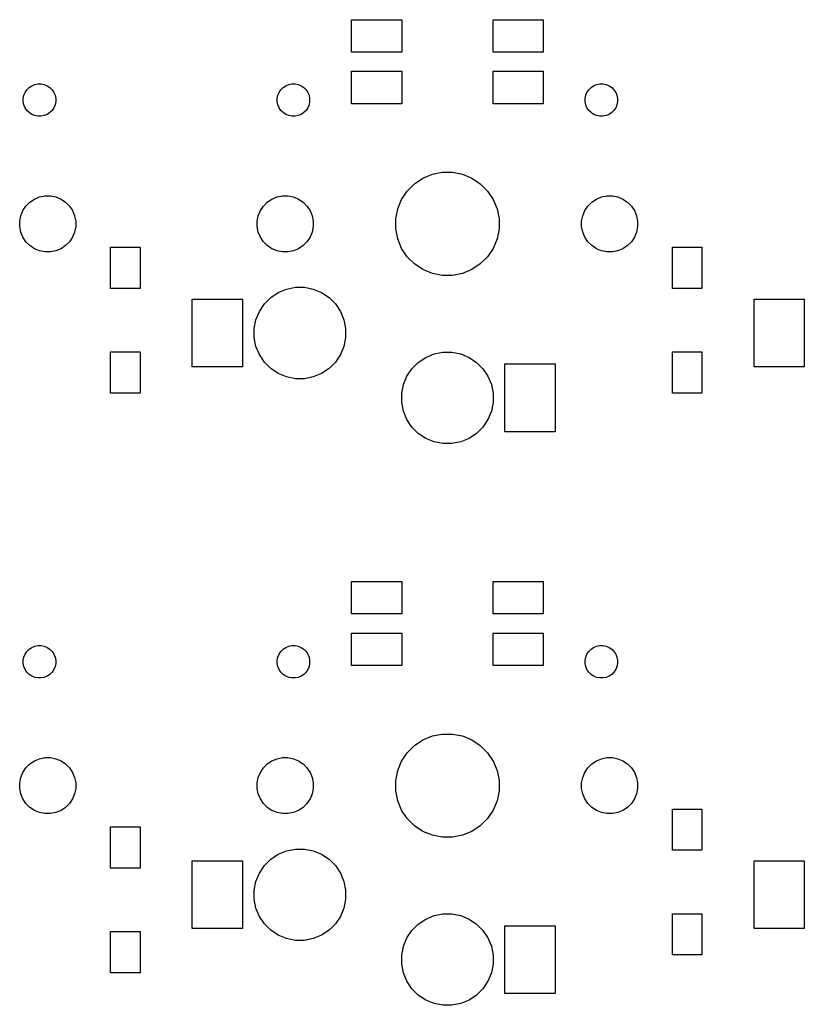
# Model space of a CAD drawing. Extents: x 33 to 239, y -108 to -27.
# Drawn here: x 160.9 to 187.5, y -106.9 to -73.47 of the extents above; entities that cross this region are included whole.
import ezdxf

# ---------------------------------------------------------------- set-up
doc = ezdxf.new("R2010")
doc.units = 0
doc.layers.add('BLACK', color=7, linetype='CONTINUOUS')

msp = doc.modelspace()

# ---------------------------------------------------------------- linework, layer by layer
at = {"layer": 'BLACK', "linetype": 'CONTINUOUS'}
for p, q in [((172.15, -74.575), (172.15, -73.475)), ((172.15, -73.475), (173.85, -73.475)), ((173.85, -73.475), (173.85, -74.575)), ((176.95, -74.575), (176.95, -73.475)), ((176.95, -73.475), (178.65, -73.475)), ((178.65, -73.475), (178.65, -74.575)), ((173.85, -74.575), (172.15, -74.575)), ((178.65, -74.575), (176.95, -74.575)), ((172.15, -76.325), (172.15, -75.225)), ((172.15, -75.225), (173.85, -75.225)), ((173.85, -75.225), (173.85, -76.325)), ((176.95, -76.325), (176.95, -75.225)), ((176.95, -75.225), (178.65, -75.225)), ((178.65, -75.225), (178.65, -76.325)), ((161.083, -75.9395), (161.143, -75.8494)), ((161.143, -75.8494), (161.219, -75.7728)), ((161.219, -75.7728), (161.309, -75.7126)), ((161.309, -75.7126), (161.41, -75.6711)), ((161.41, -75.6711), (161.516, -75.65)), ((161.516, -75.65), (161.624, -75.65)), ((161.624, -75.65), (161.73, -75.6711)), ((161.73, -75.6711), (161.831, -75.7126)), ((161.831, -75.7126), (161.921, -75.7728)), ((161.921, -75.7728), (161.997, -75.8494)), ((161.997, -75.8494), (162.057, -75.9395)), ((169.693, -75.9395), (169.753, -75.8494)), ((169.753, -75.8494), (169.829, -75.7728)), ((169.829, -75.7728), (169.919, -75.7126)), ((169.919, -75.7126), (170.02, -75.6711)), ((170.02, -75.6711), (170.126, -75.65)), ((170.126, -75.65), (170.234, -75.65)), ((170.234, -75.65), (170.34, -75.6711)), ((170.34, -75.6711), (170.441, -75.7126)), ((170.441, -75.7126), (170.531, -75.7728)), ((170.531, -75.7728), (170.607, -75.8494)), ((170.607, -75.8494), (170.667, -75.9395)), ((180.133, -75.9395), (180.193, -75.8494)), ((180.193, -75.8494), (180.269, -75.7728)), ((180.269, -75.7728), (180.359, -75.7126)), ((180.359, -75.7126), (180.46, -75.6711)), ((180.46, -75.6711), (180.566, -75.65)), ((180.566, -75.65), (180.674, -75.65)), ((180.674, -75.65), (180.78, -75.6711)), ((180.78, -75.6711), (180.881, -75.7126)), ((180.881, -75.7126), (180.971, -75.7728)), ((180.971, -75.7728), (181.047, -75.8494)), ((181.047, -75.8494), (181.107, -75.9395)), ((161.02, -76.1458), (161.041, -76.0396)), ((161.02, -76.2542), (161.02, -76.1458)), ((161.041, -76.0396), (161.083, -75.9395)), ((162.057, -75.9395), (162.099, -76.0396)), ((162.099, -76.0396), (162.12, -76.1458)), ((162.12, -76.1458), (162.12, -76.2542)), ((169.63, -76.1458), (169.651, -76.0396)), ((169.63, -76.2542), (169.63, -76.1458)), ((169.651, -76.0396), (169.693, -75.9395)), ((170.667, -75.9395), (170.709, -76.0396)), ((170.709, -76.0396), (170.73, -76.1458)), ((170.73, -76.1458), (170.73, -76.2542)), ((180.07, -76.1458), (180.091, -76.0396)), ((180.07, -76.2542), (180.07, -76.1458)), ((180.091, -76.0396), (180.133, -75.9395)), ((181.107, -75.9395), (181.149, -76.0396)), ((181.149, -76.0396), (181.17, -76.1458)), ((181.17, -76.1458), (181.17, -76.2542)), ((161.041, -76.3604), (161.02, -76.2542)), ((161.083, -76.4605), (161.041, -76.3604)), ((161.143, -76.5506), (161.083, -76.4605)), ((162.057, -76.4605), (161.997, -76.5506)), ((162.099, -76.3604), (162.057, -76.4605)), ((162.12, -76.2542), (162.099, -76.3604)), ((169.651, -76.3604), (169.63, -76.2542)), ((169.693, -76.4605), (169.651, -76.3604)), ((169.753, -76.5506), (169.693, -76.4605)), ((170.667, -76.4605), (170.607, -76.5506)), ((170.709, -76.3604), (170.667, -76.4605)), ((170.73, -76.2542), (170.709, -76.3604)), ((173.85, -76.325), (172.15, -76.325)), ((178.65, -76.325), (176.95, -76.325)), ((180.091, -76.3604), (180.07, -76.2542)), ((180.133, -76.4605), (180.091, -76.3604)), ((180.193, -76.5506), (180.133, -76.4605)), ((181.107, -76.4605), (181.047, -76.5506)), ((181.149, -76.3604), (181.107, -76.4605)), ((181.17, -76.2542), (181.149, -76.3604)), ((161.219, -76.6272), (161.143, -76.5506)), ((161.309, -76.6874), (161.219, -76.6272)), ((161.41, -76.7289), (161.309, -76.6874)), ((161.516, -76.75), (161.41, -76.7289)), ((161.624, -76.75), (161.516, -76.75)), ((161.73, -76.7289), (161.624, -76.75)), ((161.831, -76.6874), (161.73, -76.7289)), ((161.921, -76.6272), (161.831, -76.6874)), ((161.997, -76.5506), (161.921, -76.6272)), ((169.829, -76.6272), (169.753, -76.5506)), ((169.919, -76.6874), (169.829, -76.6272)), ((170.02, -76.7289), (169.919, -76.6874)), ((170.126, -76.75), (170.02, -76.7289)), ((170.234, -76.75), (170.126, -76.75)), ((170.34, -76.7289), (170.234, -76.75)), ((170.441, -76.6874), (170.34, -76.7289)), ((170.531, -76.6272), (170.441, -76.6874)), ((170.607, -76.5506), (170.531, -76.6272)), ((180.269, -76.6272), (180.193, -76.5506)), ((180.359, -76.6874), (180.269, -76.6272)), ((180.46, -76.7289), (180.359, -76.6874)), ((180.566, -76.75), (180.46, -76.7289)), ((180.674, -76.75), (180.566, -76.75)), ((180.78, -76.7289), (180.674, -76.75)), ((180.881, -76.6874), (180.78, -76.7289)), ((180.971, -76.6272), (180.881, -76.6874)), ((181.047, -76.5506), (180.971, -76.6272)), ((174.284, -79.0407), (174.571, -78.8492)), ((174.571, -78.8492), (174.89, -78.7173)), ((174.89, -78.7173), (175.228, -78.65)), ((175.228, -78.65), (175.572, -78.65)), ((175.572, -78.65), (175.91, -78.7173)), ((175.91, -78.7173), (176.229, -78.8492)), ((176.229, -78.8492), (176.516, -79.0407)), ((174.041, -79.2844), (174.284, -79.0407)), ((176.516, -79.0407), (176.759, -79.2844)), ((161.4, -79.5581), (161.573, -79.4865)), ((161.573, -79.4865), (161.756, -79.45)), ((161.756, -79.45), (161.944, -79.45)), ((161.944, -79.45), (162.127, -79.4865)), ((162.127, -79.4865), (162.3, -79.5581)), ((169.45, -79.5581), (169.623, -79.4865)), ((169.623, -79.4865), (169.806, -79.45)), ((169.806, -79.45), (169.994, -79.45)), ((169.994, -79.45), (170.177, -79.4865)), ((170.177, -79.4865), (170.35, -79.5581)), ((173.849, -79.5711), (174.041, -79.2844)), ((176.759, -79.2844), (176.951, -79.5711)), ((180.45, -79.5581), (180.623, -79.4865)), ((180.623, -79.4865), (180.806, -79.45)), ((180.806, -79.45), (180.994, -79.45)), ((180.994, -79.45), (181.177, -79.4865)), ((181.177, -79.4865), (181.35, -79.5581)), ((161.008, -79.95), (161.112, -79.7944)), ((161.112, -79.7944), (161.244, -79.6621)), ((161.244, -79.6621), (161.4, -79.5581)), ((162.3, -79.5581), (162.456, -79.6621)), ((162.456, -79.6621), (162.588, -79.7944)), ((162.588, -79.7944), (162.692, -79.95)), ((169.058, -79.95), (169.162, -79.7944)), ((169.162, -79.7944), (169.294, -79.6621)), ((169.294, -79.6621), (169.45, -79.5581)), ((170.35, -79.5581), (170.506, -79.6621)), ((170.506, -79.6621), (170.638, -79.7944)), ((170.638, -79.7944), (170.742, -79.95)), ((173.717, -79.8895), (173.849, -79.5711)), ((176.951, -79.5711), (177.083, -79.8895)), ((180.058, -79.95), (180.162, -79.7944)), ((180.162, -79.7944), (180.294, -79.6621)), ((180.294, -79.6621), (180.45, -79.5581)), ((181.35, -79.5581), (181.506, -79.6621)), ((181.506, -79.6621), (181.638, -79.7944)), ((181.638, -79.7944), (181.742, -79.95)), ((160.9, -80.3064), (160.937, -80.1229)), ((160.937, -80.1229), (161.008, -79.95)), ((162.692, -79.95), (162.763, -80.1229)), ((162.763, -80.1229), (162.8, -80.3064)), ((168.95, -80.3064), (168.987, -80.1229)), ((168.987, -80.1229), (169.058, -79.95)), ((170.742, -79.95), (170.813, -80.1229)), ((170.813, -80.1229), (170.85, -80.3064)), ((173.65, -80.2276), (173.717, -79.8895)), ((177.083, -79.8895), (177.15, -80.2276)), ((179.95, -80.3064), (179.987, -80.1229)), ((179.987, -80.1229), (180.058, -79.95)), ((181.742, -79.95), (181.813, -80.1229)), ((181.813, -80.1229), (181.85, -80.3064)), ((160.9, -80.4936), (160.9, -80.3064)), ((160.937, -80.6771), (160.9, -80.4936)), ((162.8, -80.4936), (162.763, -80.6771)), ((162.8, -80.3064), (162.8, -80.4936)), ((168.95, -80.4936), (168.95, -80.3064)), ((168.987, -80.6771), (168.95, -80.4936)), ((170.85, -80.4936), (170.813, -80.6771)), ((170.85, -80.3064), (170.85, -80.4936)), ((173.65, -80.5724), (173.65, -80.2276)), ((177.15, -80.2276), (177.15, -80.5724)), ((179.95, -80.4936), (179.95, -80.3064)), ((179.987, -80.6771), (179.95, -80.4936)), ((181.85, -80.4936), (181.813, -80.6771)), ((181.85, -80.3064), (181.85, -80.4936)), ((161.008, -80.85), (160.937, -80.6771)), ((161.112, -81.0056), (161.008, -80.85)), ((162.692, -80.85), (162.588, -81.0056)), ((162.763, -80.6771), (162.692, -80.85)), ((169.058, -80.85), (168.987, -80.6771)), ((169.162, -81.0056), (169.058, -80.85)), ((170.742, -80.85), (170.638, -81.0056)), ((170.813, -80.6771), (170.742, -80.85)), ((173.717, -80.9105), (173.65, -80.5724)), ((177.15, -80.5724), (177.083, -80.9105)), ((180.058, -80.85), (179.987, -80.6771)), ((180.162, -81.0056), (180.058, -80.85)), ((181.742, -80.85), (181.638, -81.0056)), ((181.813, -80.6771), (181.742, -80.85)), ((161.244, -81.1379), (161.112, -81.0056)), ((161.4, -81.2419), (161.244, -81.1379)), ((162.456, -81.1379), (162.3, -81.2419)), ((162.588, -81.0056), (162.456, -81.1379)), ((163.981, -82.5937), (163.981, -81.1937)), ((163.981, -81.1937), (164.981, -81.1937)), ((164.981, -81.1937), (164.981, -82.5937)), ((169.294, -81.1379), (169.162, -81.0056)), ((169.45, -81.2419), (169.294, -81.1379)), ((170.506, -81.1379), (170.35, -81.2419)), ((170.638, -81.0056), (170.506, -81.1379)), ((173.849, -81.2289), (173.717, -80.9105)), ((177.083, -80.9105), (176.951, -81.2289)), ((180.294, -81.1379), (180.162, -81.0056)), ((180.45, -81.2419), (180.294, -81.1379)), ((181.506, -81.1379), (181.35, -81.2419)), ((181.638, -81.0056), (181.506, -81.1379)), ((183.031, -82.5937), (183.031, -81.1937)), ((183.031, -81.1937), (184.031, -81.1937)), ((184.031, -81.1937), (184.031, -82.5937)), ((161.573, -81.3135), (161.4, -81.2419)), ((161.756, -81.35), (161.573, -81.3135)), ((161.944, -81.35), (161.756, -81.35)), ((162.127, -81.3135), (161.944, -81.35)), ((162.3, -81.2419), (162.127, -81.3135)), ((169.623, -81.3135), (169.45, -81.2419)), ((169.806, -81.35), (169.623, -81.3135)), ((169.994, -81.35), (169.806, -81.35)), ((170.177, -81.3135), (169.994, -81.35)), ((170.35, -81.2419), (170.177, -81.3135)), ((174.041, -81.5156), (173.849, -81.2289)), ((174.284, -81.7593), (174.041, -81.5156)), ((176.759, -81.5156), (176.516, -81.7593)), ((176.951, -81.2289), (176.759, -81.5156)), ((180.623, -81.3135), (180.45, -81.2419)), ((180.806, -81.35), (180.623, -81.3135)), ((180.994, -81.35), (180.806, -81.35)), ((181.177, -81.3135), (180.994, -81.35)), ((181.35, -81.2419), (181.177, -81.3135)), ((174.571, -81.9508), (174.284, -81.7593)), ((176.516, -81.7593), (176.229, -81.9508)), ((174.89, -82.0827), (174.571, -81.9508)), ((175.228, -82.15), (174.89, -82.0827)), ((175.572, -82.15), (175.228, -82.15)), ((175.91, -82.0827), (175.572, -82.15)), ((176.229, -81.9508), (175.91, -82.0827)), ((169.948, -82.6096), (170.247, -82.55)), ((170.247, -82.55), (170.553, -82.55)), ((170.553, -82.55), (170.852, -82.6096)), ((164.981, -82.5937), (163.981, -82.5937)), ((169.412, -82.896), (169.666, -82.7264)), ((169.666, -82.7264), (169.948, -82.6096)), ((170.852, -82.6096), (171.134, -82.7264)), ((171.134, -82.7264), (171.388, -82.896)), ((184.031, -82.5937), (183.031, -82.5937)), ((166.75, -85.25), (166.75, -82.95)), ((166.75, -82.95), (168.45, -82.95)), ((168.45, -82.95), (168.45, -85.25)), ((169.026, -83.3658), (169.196, -83.1119)), ((169.196, -83.1119), (169.412, -82.896)), ((171.388, -82.896), (171.604, -83.1119)), ((171.604, -83.1119), (171.774, -83.3658)), ((185.8, -85.25), (185.8, -82.95)), ((185.8, -82.95), (187.5, -82.95)), ((187.5, -82.95), (187.5, -85.25)), ((168.91, -83.6479), (169.026, -83.3658)), ((171.774, -83.3658), (171.89, -83.6479)), ((168.85, -83.9473), (168.91, -83.6479)), ((171.89, -83.6479), (171.95, -83.9473)), ((168.85, -84.2527), (168.85, -83.9473)), ((171.95, -83.9473), (171.95, -84.2527)), ((168.91, -84.5521), (168.85, -84.2527)), ((169.026, -84.8342), (168.91, -84.5521)), ((171.89, -84.5521), (171.774, -84.8342)), ((171.95, -84.2527), (171.89, -84.5521)), ((163.981, -86.1437), (163.981, -84.7437)), ((163.981, -84.7437), (164.981, -84.7437)), ((164.981, -84.7437), (164.981, -86.1437)), ((169.196, -85.0881), (169.026, -84.8342)), ((171.774, -84.8342), (171.604, -85.0881)), ((174.666, -84.9264), (174.948, -84.8096)), ((174.948, -84.8096), (175.247, -84.75)), ((175.247, -84.75), (175.553, -84.75)), ((175.553, -84.75), (175.852, -84.8096)), ((175.852, -84.8096), (176.134, -84.9264)), ((183.031, -86.1437), (183.031, -84.7437)), ((183.031, -84.7437), (184.031, -84.7437)), ((184.031, -84.7437), (184.031, -86.1437)), ((169.412, -85.304), (169.196, -85.0881)), ((171.604, -85.0881), (171.388, -85.304)), ((174.196, -85.3119), (174.412, -85.096)), ((174.412, -85.096), (174.666, -84.9264)), ((176.134, -84.9264), (176.388, -85.096)), ((176.388, -85.096), (176.604, -85.3119)), ((177.35, -87.45), (177.35, -85.15)), ((177.35, -85.15), (179.05, -85.15)), ((179.05, -85.15), (179.05, -87.45)), ((168.45, -85.25), (166.75, -85.25)), ((169.666, -85.4736), (169.412, -85.304)), ((169.948, -85.5904), (169.666, -85.4736)), ((171.134, -85.4736), (170.852, -85.5904)), ((171.388, -85.304), (171.134, -85.4736)), ((173.91, -85.8479), (174.026, -85.5658)), ((174.026, -85.5658), (174.196, -85.3119)), ((176.604, -85.3119), (176.774, -85.5658)), ((176.774, -85.5658), (176.89, -85.8479)), ((187.5, -85.25), (185.8, -85.25)), ((170.247, -85.65), (169.948, -85.5904)), ((170.553, -85.65), (170.247, -85.65)), ((170.852, -85.5904), (170.553, -85.65)), ((173.85, -86.1473), (173.91, -85.8479)), ((176.89, -85.8479), (176.95, -86.1473)), ((164.981, -86.1437), (163.981, -86.1437)), ((173.85, -86.4527), (173.85, -86.1473)), ((176.95, -86.1473), (176.95, -86.4527)), ((184.031, -86.1437), (183.031, -86.1437)), ((173.91, -86.7521), (173.85, -86.4527)), ((176.95, -86.4527), (176.89, -86.7521)), ((174.026, -87.0342), (173.91, -86.7521)), ((176.89, -86.7521), (176.774, -87.0342)), ((174.196, -87.2881), (174.026, -87.0342)), ((176.774, -87.0342), (176.604, -87.2881)), ((174.412, -87.504), (174.196, -87.2881)), ((174.666, -87.6736), (174.412, -87.504)), ((176.388, -87.504), (176.134, -87.6736)), ((176.604, -87.2881), (176.388, -87.504)), ((179.05, -87.45), (177.35, -87.45)), ((174.948, -87.7904), (174.666, -87.6736)), ((175.247, -87.85), (174.948, -87.7904)), ((175.553, -87.85), (175.247, -87.85)), ((175.852, -87.7904), (175.553, -87.85)), ((176.134, -87.6736), (175.852, -87.7904)), ((172.15, -93.625), (172.15, -92.525)), ((172.15, -92.525), (173.85, -92.525)), ((173.85, -92.525), (173.85, -93.625)), ((176.95, -93.625), (176.95, -92.525)), ((176.95, -92.525), (178.65, -92.525)), ((178.65, -92.525), (178.65, -93.625)), ((173.85, -93.625), (172.15, -93.625)), ((178.65, -93.625), (176.95, -93.625)), ((172.15, -95.375), (172.15, -94.275)), ((172.15, -94.275), (173.85, -94.275)), ((173.85, -94.275), (173.85, -95.375)), ((176.95, -95.375), (176.95, -94.275)), ((176.95, -94.275), (178.65, -94.275)), ((178.65, -94.275), (178.65, -95.375)), ((161.083, -94.9895), (161.143, -94.8994)), ((161.143, -94.8994), (161.219, -94.8228)), ((161.219, -94.8228), (161.309, -94.7626)), ((161.309, -94.7626), (161.41, -94.7211)), ((161.41, -94.7211), (161.516, -94.7)), ((161.516, -94.7), (161.624, -94.7)), ((161.624, -94.7), (161.73, -94.7211)), ((161.73, -94.7211), (161.831, -94.7626)), ((161.831, -94.7626), (161.921, -94.8228)), ((161.921, -94.8228), (161.997, -94.8994)), ((161.997, -94.8994), (162.057, -94.9895)), ((169.693, -94.9895), (169.753, -94.8994)), ((169.753, -94.8994), (169.829, -94.8228)), ((169.829, -94.8228), (169.919, -94.7626)), ((169.919, -94.7626), (170.02, -94.7211)), ((170.02, -94.7211), (170.126, -94.7)), ((170.126, -94.7), (170.234, -94.7)), ((170.234, -94.7), (170.34, -94.7211)), ((170.34, -94.7211), (170.441, -94.7626)), ((170.441, -94.7626), (170.531, -94.8228)), ((170.531, -94.8228), (170.607, -94.8994)), ((170.607, -94.8994), (170.667, -94.9895)), ((180.133, -94.9895), (180.193, -94.8994)), ((180.193, -94.8994), (180.269, -94.8228)), ((180.269, -94.8228), (180.359, -94.7626)), ((180.359, -94.7626), (180.46, -94.7211)), ((180.46, -94.7211), (180.566, -94.7)), ((180.566, -94.7), (180.674, -94.7)), ((180.674, -94.7), (180.78, -94.7211)), ((180.78, -94.7211), (180.881, -94.7626)), ((180.881, -94.7626), (180.971, -94.8228)), ((180.971, -94.8228), (181.047, -94.8994)), ((181.047, -94.8994), (181.107, -94.9895)), ((161.02, -95.1958), (161.041, -95.0896)), ((161.02, -95.3042), (161.02, -95.1958)), ((161.041, -95.0896), (161.083, -94.9895)), ((162.057, -94.9895), (162.099, -95.0896)), ((162.099, -95.0896), (162.12, -95.1958)), ((162.12, -95.1958), (162.12, -95.3042)), ((169.63, -95.1958), (169.651, -95.0896)), ((169.63, -95.3042), (169.63, -95.1958)), ((169.651, -95.0896), (169.693, -94.9895)), ((170.667, -94.9895), (170.709, -95.0896)), ((170.709, -95.0896), (170.73, -95.1958)), ((170.73, -95.1958), (170.73, -95.3042)), ((180.07, -95.1958), (180.091, -95.0896)), ((180.07, -95.3042), (180.07, -95.1958)), ((180.091, -95.0896), (180.133, -94.9895)), ((181.107, -94.9895), (181.149, -95.0896)), ((181.149, -95.0896), (181.17, -95.1958)), ((181.17, -95.1958), (181.17, -95.3042)), ((161.041, -95.4104), (161.02, -95.3042)), ((161.083, -95.5105), (161.041, -95.4104)), ((161.143, -95.6006), (161.083, -95.5105)), ((162.057, -95.5105), (161.997, -95.6006)), ((162.099, -95.4104), (162.057, -95.5105)), ((162.12, -95.3042), (162.099, -95.4104)), ((169.651, -95.4104), (169.63, -95.3042)), ((169.693, -95.5105), (169.651, -95.4104)), ((169.753, -95.6006), (169.693, -95.5105)), ((170.667, -95.5105), (170.607, -95.6006)), ((170.709, -95.4104), (170.667, -95.5105)), ((170.73, -95.3042), (170.709, -95.4104)), ((173.85, -95.375), (172.15, -95.375)), ((178.65, -95.375), (176.95, -95.375)), ((180.091, -95.4104), (180.07, -95.3042)), ((180.133, -95.5105), (180.091, -95.4104)), ((180.193, -95.6006), (180.133, -95.5105)), ((181.107, -95.5105), (181.047, -95.6006)), ((181.149, -95.4104), (181.107, -95.5105)), ((181.17, -95.3042), (181.149, -95.4104)), ((161.219, -95.6772), (161.143, -95.6006)), ((161.309, -95.7374), (161.219, -95.6772)), ((161.41, -95.7789), (161.309, -95.7374)), ((161.516, -95.8), (161.41, -95.7789)), ((161.624, -95.8), (161.516, -95.8)), ((161.73, -95.7789), (161.624, -95.8)), ((161.831, -95.7374), (161.73, -95.7789)), ((161.921, -95.6772), (161.831, -95.7374)), ((161.997, -95.6006), (161.921, -95.6772)), ((169.829, -95.6772), (169.753, -95.6006)), ((169.919, -95.7374), (169.829, -95.6772)), ((170.02, -95.7789), (169.919, -95.7374)), ((170.126, -95.8), (170.02, -95.7789)), ((170.234, -95.8), (170.126, -95.8)), ((170.34, -95.7789), (170.234, -95.8)), ((170.441, -95.7374), (170.34, -95.7789)), ((170.531, -95.6772), (170.441, -95.7374)), ((170.607, -95.6006), (170.531, -95.6772)), ((180.269, -95.6772), (180.193, -95.6006)), ((180.359, -95.7374), (180.269, -95.6772)), ((180.46, -95.7789), (180.359, -95.7374)), ((180.566, -95.8), (180.46, -95.7789)), ((180.674, -95.8), (180.566, -95.8)), ((180.78, -95.7789), (180.674, -95.8)), ((180.881, -95.7374), (180.78, -95.7789)), ((180.971, -95.6772), (180.881, -95.7374)), ((181.047, -95.6006), (180.971, -95.6772)), ((174.284, -98.0907), (174.571, -97.8992)), ((174.571, -97.8992), (174.89, -97.7673)), ((174.89, -97.7673), (175.228, -97.7)), ((175.228, -97.7), (175.572, -97.7)), ((175.572, -97.7), (175.91, -97.7673)), ((175.91, -97.7673), (176.229, -97.8992)), ((176.229, -97.8992), (176.516, -98.0907)), ((174.041, -98.3344), (174.284, -98.0907)), ((176.516, -98.0907), (176.759, -98.3344)), ((161.4, -98.6081), (161.573, -98.5365)), ((161.573, -98.5365), (161.756, -98.5)), ((161.756, -98.5), (161.944, -98.5)), ((161.944, -98.5), (162.127, -98.5365)), ((162.127, -98.5365), (162.3, -98.6081)), ((169.45, -98.6081), (169.623, -98.5365)), ((169.623, -98.5365), (169.806, -98.5)), ((169.806, -98.5), (169.994, -98.5)), ((169.994, -98.5), (170.177, -98.5365)), ((170.177, -98.5365), (170.35, -98.6081)), ((173.849, -98.6211), (174.041, -98.3344)), ((176.759, -98.3344), (176.951, -98.6211)), ((180.45, -98.6081), (180.623, -98.5365)), ((180.623, -98.5365), (180.806, -98.5)), ((180.806, -98.5), (180.994, -98.5)), ((180.994, -98.5), (181.177, -98.5365)), ((181.177, -98.5365), (181.35, -98.6081)), ((161.008, -99), (161.112, -98.8444)), ((161.112, -98.8444), (161.244, -98.7121)), ((161.244, -98.7121), (161.4, -98.6081)), ((162.3, -98.6081), (162.456, -98.7121)), ((162.456, -98.7121), (162.588, -98.8444)), ((162.588, -98.8444), (162.692, -99)), ((169.058, -99), (169.162, -98.8444)), ((169.162, -98.8444), (169.294, -98.7121)), ((169.294, -98.7121), (169.45, -98.6081)), ((170.35, -98.6081), (170.506, -98.7121)), ((170.506, -98.7121), (170.638, -98.8444)), ((170.638, -98.8444), (170.742, -99)), ((173.717, -98.9395), (173.849, -98.6211)), ((176.951, -98.6211), (177.083, -98.9395)), ((180.058, -99), (180.162, -98.8444)), ((180.162, -98.8444), (180.294, -98.7121)), ((180.294, -98.7121), (180.45, -98.6081)), ((181.35, -98.6081), (181.506, -98.7121)), ((181.506, -98.7121), (181.638, -98.8444)), ((181.638, -98.8444), (181.742, -99)), ((160.9, -99.3564), (160.937, -99.1729)), ((160.937, -99.1729), (161.008, -99)), ((162.692, -99), (162.763, -99.1729)), ((162.763, -99.1729), (162.8, -99.3564)), ((168.95, -99.3564), (168.987, -99.1729)), ((168.987, -99.1729), (169.058, -99)), ((170.742, -99), (170.813, -99.1729)), ((170.813, -99.1729), (170.85, -99.3564)), ((173.65, -99.2776), (173.717, -98.9395)), ((177.083, -98.9395), (177.15, -99.2776)), ((179.95, -99.3564), (179.987, -99.1729)), ((179.987, -99.1729), (180.058, -99)), ((181.742, -99), (181.813, -99.1729)), ((181.813, -99.1729), (181.85, -99.3564)), ((160.9, -99.5436), (160.9, -99.3564)), ((160.937, -99.7271), (160.9, -99.5436)), ((162.8, -99.5436), (162.763, -99.7271)), ((162.8, -99.3564), (162.8, -99.5436)), ((168.95, -99.5436), (168.95, -99.3564)), ((168.987, -99.7271), (168.95, -99.5436)), ((170.85, -99.5436), (170.813, -99.7271)), ((170.85, -99.3564), (170.85, -99.5436)), ((173.65, -99.6224), (173.65, -99.2776)), ((177.15, -99.2776), (177.15, -99.6224)), ((179.95, -99.5436), (179.95, -99.3564)), ((179.987, -99.7271), (179.95, -99.5436)), ((181.85, -99.5436), (181.813, -99.7271)), ((181.85, -99.3564), (181.85, -99.5436)), ((161.008, -99.9), (160.937, -99.7271)), ((161.112, -100.056), (161.008, -99.9)), ((162.692, -99.9), (162.588, -100.056)), ((162.763, -99.7271), (162.692, -99.9)), ((169.058, -99.9), (168.987, -99.7271)), ((169.162, -100.056), (169.058, -99.9)), ((170.742, -99.9), (170.638, -100.056)), ((170.813, -99.7271), (170.742, -99.9)), ((173.717, -99.9605), (173.65, -99.6224)), ((177.15, -99.6224), (177.083, -99.9605)), ((180.058, -99.9), (179.987, -99.7271)), ((180.162, -100.056), (180.058, -99.9)), ((181.742, -99.9), (181.638, -100.056)), ((181.813, -99.7271), (181.742, -99.9)), ((161.244, -100.188), (161.112, -100.056)), ((161.4, -100.292), (161.244, -100.188)), ((162.456, -100.188), (162.3, -100.292)), ((162.588, -100.056), (162.456, -100.188)), ((169.294, -100.188), (169.162, -100.056)), ((169.45, -100.292), (169.294, -100.188)), ((170.506, -100.188), (170.35, -100.292)), ((170.638, -100.056), (170.506, -100.188)), ((173.849, -100.279), (173.717, -99.9605)), ((177.083, -99.9605), (176.951, -100.279)), ((180.294, -100.188), (180.162, -100.056)), ((180.45, -100.292), (180.294, -100.188)), ((181.506, -100.188), (181.35, -100.292)), ((181.638, -100.056), (181.506, -100.188)), ((183.031, -101.644), (183.031, -100.244)), ((183.031, -100.244), (184.031, -100.244)), ((184.031, -100.244), (184.031, -101.644)), ((161.573, -100.363), (161.4, -100.292)), ((161.756, -100.4), (161.573, -100.363)), ((161.944, -100.4), (161.756, -100.4)), ((162.127, -100.363), (161.944, -100.4)), ((162.3, -100.292), (162.127, -100.363)), ((169.623, -100.363), (169.45, -100.292)), ((169.806, -100.4), (169.623, -100.363)), ((169.994, -100.4), (169.806, -100.4)), ((170.177, -100.363), (169.994, -100.4)), ((170.35, -100.292), (170.177, -100.363)), ((174.041, -100.566), (173.849, -100.279)), ((174.284, -100.809), (174.041, -100.566)), ((176.759, -100.566), (176.516, -100.809)), ((176.951, -100.279), (176.759, -100.566)), ((180.623, -100.363), (180.45, -100.292)), ((180.806, -100.4), (180.623, -100.363)), ((180.994, -100.4), (180.806, -100.4)), ((181.177, -100.363), (180.994, -100.4)), ((181.35, -100.292), (181.177, -100.363)), ((163.981, -102.25), (163.981, -100.85)), ((163.981, -100.85), (164.981, -100.85)), ((164.981, -100.85), (164.981, -102.25)), ((174.571, -101.001), (174.284, -100.809)), ((176.516, -100.809), (176.229, -101.001)), ((174.89, -101.133), (174.571, -101.001)), ((175.228, -101.2), (174.89, -101.133)), ((175.572, -101.2), (175.228, -101.2)), ((175.91, -101.133), (175.572, -101.2)), ((176.229, -101.001), (175.91, -101.133)), ((169.948, -101.66), (170.247, -101.6)), ((170.247, -101.6), (170.553, -101.6)), ((170.553, -101.6), (170.852, -101.66)), ((169.196, -102.162), (169.412, -101.946)), ((169.412, -101.946), (169.666, -101.776)), ((169.666, -101.776), (169.948, -101.66)), ((170.852, -101.66), (171.134, -101.776)), ((171.134, -101.776), (171.388, -101.946)), ((171.388, -101.946), (171.604, -102.162)), ((184.031, -101.644), (183.031, -101.644)), ((164.981, -102.25), (163.981, -102.25)), ((166.75, -104.3), (166.75, -102)), ((166.75, -102), (168.45, -102)), ((168.45, -102), (168.45, -104.3)), ((169.026, -102.416), (169.196, -102.162)), ((171.604, -102.162), (171.774, -102.416)), ((185.8, -104.3), (185.8, -102)), ((185.8, -102), (187.5, -102)), ((187.5, -102), (187.5, -104.3)), ((168.91, -102.698), (169.026, -102.416)), ((171.774, -102.416), (171.89, -102.698)), ((168.85, -102.997), (168.91, -102.698)), ((171.89, -102.698), (171.95, -102.997)), ((168.85, -103.303), (168.85, -102.997)), ((171.95, -102.997), (171.95, -103.303)), ((168.91, -103.602), (168.85, -103.303)), ((169.026, -103.884), (168.91, -103.602)), ((171.89, -103.602), (171.774, -103.884)), ((171.95, -103.303), (171.89, -103.602)), ((169.196, -104.138), (169.026, -103.884)), ((171.774, -103.884), (171.604, -104.138)), ((174.666, -103.976), (174.948, -103.86)), ((174.948, -103.86), (175.247, -103.8)), ((175.247, -103.8), (175.553, -103.8)), ((175.553, -103.8), (175.852, -103.86)), ((175.852, -103.86), (176.134, -103.976)), ((183.031, -105.194), (183.031, -103.794)), ((183.031, -103.794), (184.031, -103.794)), ((184.031, -103.794), (184.031, -105.194)), ((169.412, -104.354), (169.196, -104.138)), ((171.604, -104.138), (171.388, -104.354)), ((174.196, -104.362), (174.412, -104.146)), ((174.412, -104.146), (174.666, -103.976)), ((176.134, -103.976), (176.388, -104.146)), ((176.388, -104.146), (176.604, -104.362)), ((177.35, -106.5), (177.35, -104.2)), ((177.35, -104.2), (179.05, -104.2)), ((179.05, -104.2), (179.05, -106.5)), ((163.981, -105.8), (163.981, -104.4)), ((163.981, -104.4), (164.981, -104.4)), ((164.981, -104.4), (164.981, -105.8)), ((168.45, -104.3), (166.75, -104.3)), ((169.666, -104.524), (169.412, -104.354)), ((169.948, -104.64), (169.666, -104.524)), ((171.134, -104.524), (170.852, -104.64)), ((171.388, -104.354), (171.134, -104.524)), ((173.91, -104.898), (174.026, -104.616)), ((174.026, -104.616), (174.196, -104.362)), ((176.604, -104.362), (176.774, -104.616)), ((176.774, -104.616), (176.89, -104.898)), ((187.5, -104.3), (185.8, -104.3)), ((170.247, -104.7), (169.948, -104.64)), ((170.553, -104.7), (170.247, -104.7)), ((170.852, -104.64), (170.553, -104.7)), ((173.85, -105.197), (173.91, -104.898)), ((176.89, -104.898), (176.95, -105.197)), ((173.85, -105.503), (173.85, -105.197)), ((176.95, -105.197), (176.95, -105.503)), ((184.031, -105.194), (183.031, -105.194)), ((173.91, -105.802), (173.85, -105.503)), ((176.95, -105.503), (176.89, -105.802)), ((164.981, -105.8), (163.981, -105.8)), ((174.026, -106.084), (173.91, -105.802)), ((176.89, -105.802), (176.774, -106.084)), ((174.196, -106.338), (174.026, -106.084)), ((176.774, -106.084), (176.604, -106.338)), ((174.412, -106.554), (174.196, -106.338)), ((174.666, -106.724), (174.412, -106.554)), ((176.388, -106.554), (176.134, -106.724)), ((176.604, -106.338), (176.388, -106.554)), ((179.05, -106.5), (177.35, -106.5)), ((174.948, -106.84), (174.666, -106.724)), ((175.247, -106.9), (174.948, -106.84)), ((175.553, -106.9), (175.247, -106.9)), ((175.852, -106.84), (175.553, -106.9)), ((176.134, -106.724), (175.852, -106.84))]:
    msp.add_line(p, q, dxfattribs=at)

doc.saveas('drawing.dxf')
